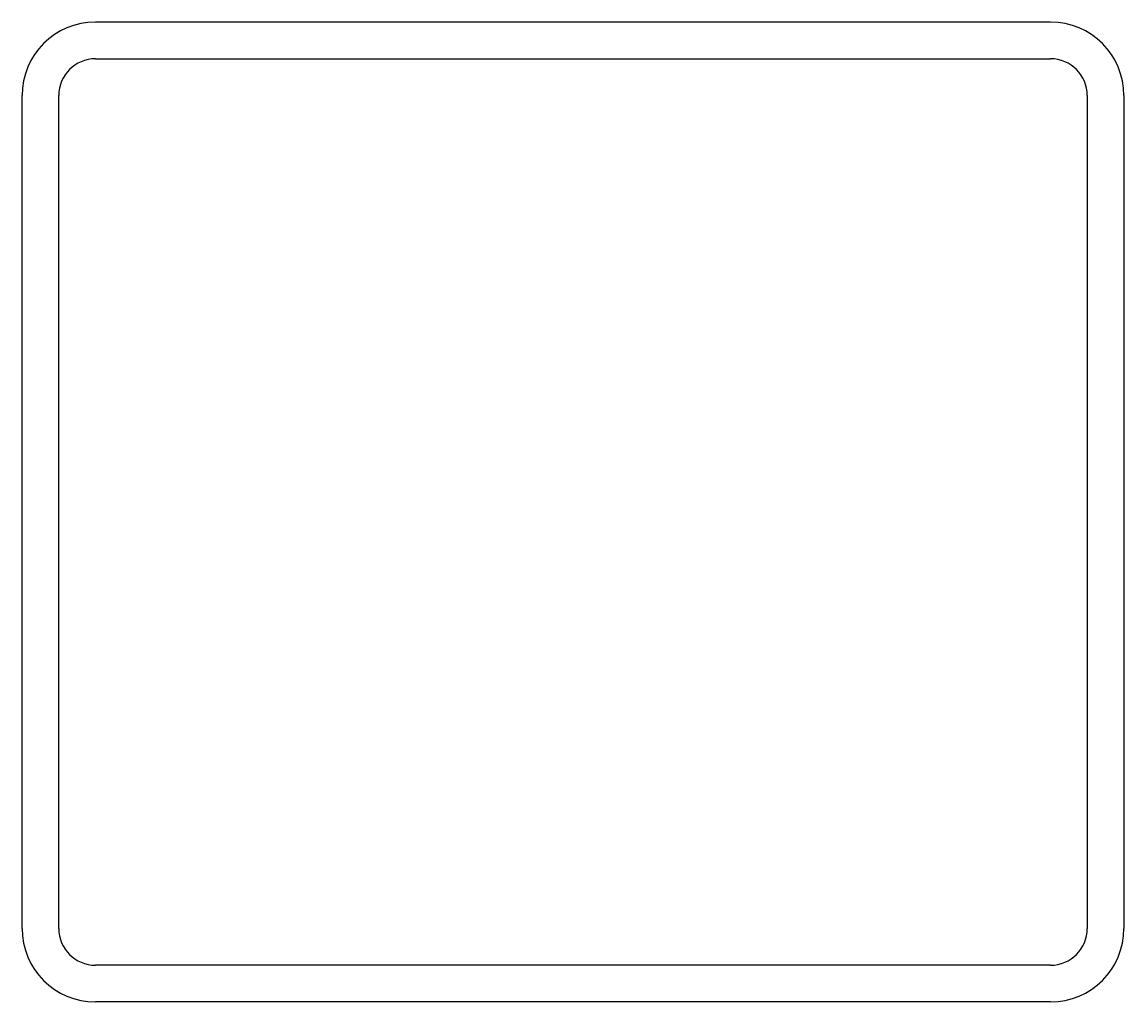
# Model space of a CAD drawing. Header units: millimetres. Extents: x 3626 to 4491, y 5736 to 5823.
# Drawn here: x 4400.9 to 4490.9, y 5739.3 to 5819.3 of the extents above.
import ezdxf

# ---------------------------------------------------------------- set-up
doc = ezdxf.new("R2010")
doc.units = ezdxf.units.MM

msp = doc.modelspace()

# ---------------------------------------------------------------- linework, layer by layer
at = {"color": 7, "linetype": 'Continuous', "lineweight": 25}
for p, q in [((4484.924, 5819.326), (4406.924, 5819.326)), ((4406.924, 5816.326), (4484.924, 5816.326)), ((4400.924, 5745.326), (4400.924, 5813.326)), ((4403.924, 5745.326), (4403.924, 5813.326)), ((4487.924, 5813.326), (4487.924, 5745.326)), ((4490.924, 5813.326), (4490.924, 5745.326)), ((4484.924, 5742.326), (4406.924, 5742.326)), ((4484.924, 5739.326), (4406.924, 5739.326))]:
    msp.add_line(p, q, dxfattribs=at)
for centre, radius, start, end in [((4406.924, 5813.326), 6, 90, 180), ((4484.924, 5813.326), 6, 0, 90), ((4406.924, 5813.326), 3, 90, 180), ((4484.924, 5813.326), 3, 0, 90), ((4406.924, 5745.326), 6, 180, 270), ((4406.924, 5745.326), 3, 180, 270), ((4484.924, 5745.326), 6, 270, 0), ((4484.924, 5745.326), 3, 270, 0)]:
    msp.add_arc(centre, radius, start, end, dxfattribs=at)

doc.saveas('drawing.dxf')
